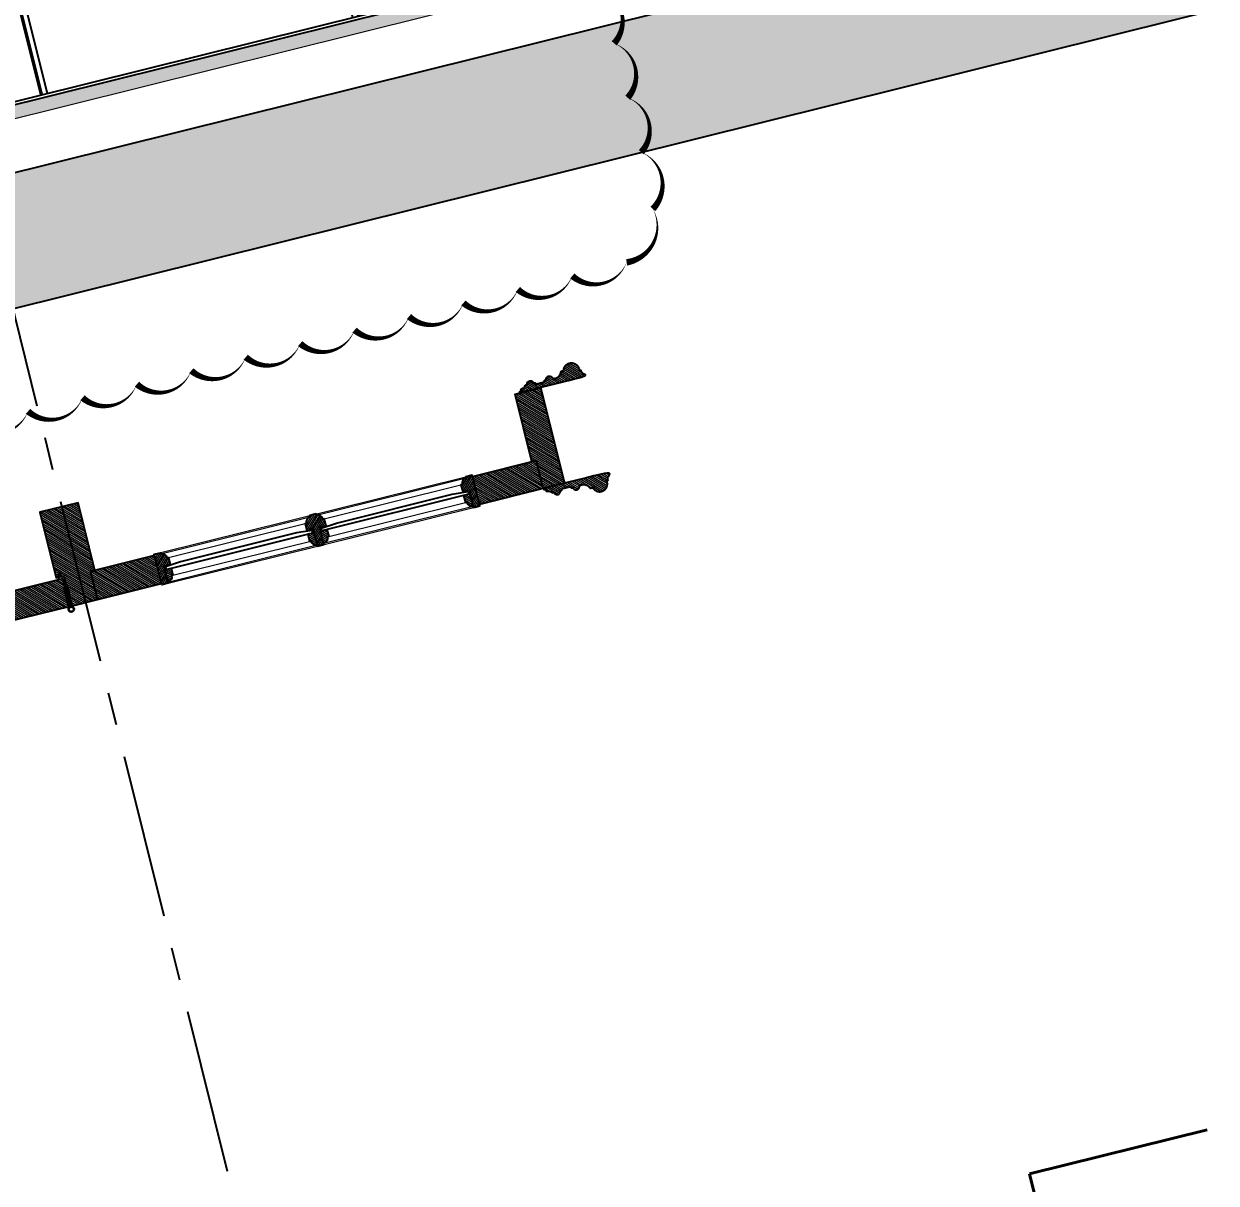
# Model space of a CAD drawing. Header units: inches. Extents: x 122939 to 389145, y 29603 to 574065.
# Drawn here: x 339135 to 340950, y 512355 to 514119 of the extents above; entities that cross this region are included whole.
import ezdxf

# ---------------------------------------------------------------- set-up
doc = ezdxf.new("R2010")
doc.units = ezdxf.units.IN
doc.header["$MEASUREMENT"] = 0
doc.linetypes.add('CENTER', pattern=[2, 1.25, -0.25, 0.25, -0.25])
for name, color, linetype in [('A-TEXT', 7, 'Continuous'), ('CQ marble hatch', 8, 'Continuous'), ('CQ Wall plan', 3, 'Continuous'), ('CQ wall section', 5, 'Continuous'), ('FURNITURE', 252, 'Continuous'), ('hatch', 8, 'Continuous'), ('Layer7', 8, 'Continuous')]:
    doc.layers.add(name, color=color, linetype=linetype)
doc.layers.add('CQ Marble', color=6, linetype='Continuous', lineweight=0)
doc.styles.add('romans', font='romans.shx')
pattern_1 = [(148.971423, (333967.5382, 505888.1026), (-1.2886638, -2.1422758), [])]
pattern_2 = [(148.971423, (334930.805, 506127.7618), (-1.2886638, -2.1422758), [])]
pattern_3 = [(135, (247.5, 0), (-1.76776695, -1.76776695), [])]

# ---------------------------------------------------------------- blocks, each defined once
blk = doc.blocks.new('section a and b')
at = {"layer": 'CQ marble hatch', "ltscale": 1000}
h = blk.add_hatch(dxfattribs=at)
h.set_pattern_fill('ANSI36', color=256, scale=25, angle=-90, style=0)
h.set_pattern_definition([(315, (-98336.9395, 75766.195), (6.0766989, -1.65728152), [7.8125, -1.5625, 0, -1.5625])])
h.paths.add_polyline_path([(126942.6, -29210.5), (118702.1, -29210.5), (118702.1, -29190.5), (126942.6, -29190.5)])
at = {"layer": 'Layer7', "ltscale": 300}
h = blk.add_hatch(dxfattribs=at)
h.set_pattern_fill('AR-CONC', color=256, scale=10, style=0)
h.set_pattern_definition([(130, (126882.56, -934.096), (-71.72602, -6.27521), [7.5, -82.5]), (185, (126882.56, -934.096), (13.87513, 75.21921), [6, -66]), (79.5486, (126876.58, -934.62), (-57.85094, 68.94395), [6.37402, -70.11421]), (133.8158, (126882.56, -914.1), (-106.7241, -16.5519), [11.25, -123.75]), (83.3644, (126873.67, -915.47), (-93.46627, 97.4118), [9.56103, -105.1713]), (188.8158, (126882.56, -914.1), (-93.4662, 97.41186), [9, -99]), (159, (126872.56, -919.096), (-59.6907, -40.26189), [7.5, -82.5]), (214, (126872.56, -919.096), (-24.33153, 72.515), [6, -66]), (108.5486, (126867.586, -922.45), (-84.02226, 32.25305), [6.37402, -70.11421]), (142.5, (126882.56, -934.096), (-1.215986, 33.289385), [0, -65.2, 0, -67, 0, -66.25]), (172.5, (126882.56, -934.096), (-26.306954, 39.44117), [0, -38.2, 0, -63.7, 0, -25.25]), (212.5, (126904.86, -934.096), (-53.382244, -2.255487), [0, -25, 0, -78, 0, -103.5]), (222.5, (126914.86, -934.096), (-58.31862, 10.0105), [0, -32.5, 0, -51.8, 0, -73.5])])
h.paths.add_polyline_path([(118702.1, -29290.5), (126942.6, -29290.5), (126942.6, -29490.5), (118702.1, -29490.5)])
at = {"layer": 'CQ Marble'}
for p, q in [((118702.1, -29190.5, 0), (126942.6, -29190.5, 0)), ((118702.1, -29210.5, 0), (126942.6, -29210.5, 0))]:
    blk.add_line(p, q, dxfattribs=at)
at = {"layer": 'CQ Wall plan'}
blk.add_line((118702.1, -29290.5, 0), (126942.6, -29290.5, 0), dxfattribs=at)
blk.add_lwpolyline([(118702.1, -29490.5), (118702.1, -29490.5), (126942.6, -29490.5)], dxfattribs=at)
blk = doc.blocks.new('french door fixed panel')
at = {"color": 0, "lineweight": -2, "elevation": 0}
blk.add_lwpolyline([(7599.9, 4234.2), (6901.2, 4234.2), (6901.2, 1662.2), (7599.9, 1662.2)], close=True, dxfattribs=at)
for points in [[(7001.2, 1662.2), (7001.2, 1864.2), (7499.9, 1864.2), (7499.9, 1662.2)], [(7003.2, 1662.2), (7003.2, 1862.2), (7497.9, 1862.2), (7497.9, 1662.2)], [(7011.2, 1662.2), (7011.2, 1854.2), (7489.9, 1854.2), (7489.9, 1662.2)]]:
    blk.add_lwpolyline(points, dxfattribs=at)
blk = doc.blocks.new('A$C276B60FF')
at = {"layer": 'FURNITURE', "color": 0, "lineweight": 5}
for p, q in [((4, -4.7, -468.2), (5.3, -3.4, -468.2)), ((4, -6.4, -468.2), (5.2, -5.2, -468.2)), ((5.2, -4.4, -468.2), (4.2, -4.9, -468.2)), ((5.1, -6.2, -468.2), (4.2, -6.6, -468.2)), ((8, -4.7, -468.2), (6.7, -3.4, -468.2)), ((6.8, -4.4, -468.2), (7.9, -4.9, -468.2)), ((8, -6.4, -468.2), (6.9, -5.2, -468.2)), ((6.9, -6.2, -468.2), (7.9, -6.6, -468.2))]:
    blk.add_line(p, q, dxfattribs=at)
at = {"layer": 'FURNITURE', "color": 0, "lineweight": 5, "elevation": -468.2}
for points in [[(3, -9.9), (3, -7.9, -0.371091), (3.5, -7.4, -0.011049), (5, -7.3, -0.011049)], [(7, -7.3, -0.01116), (8.5, -7.4, -0.382087), (9, -7.9), (9, -9, -0.302252), (8.7, -9.5, -0.080721), (3.5, -10.4, -0.418), (3, -9.9)], [(6.7, -3.4), (6.7, -2.9, 0.873613), (5.4, -3), (5.3, -3.4)]]:
    blk.add_lwpolyline(points, format="xyb", dxfattribs=at)
for points in [[(5.1, -6.2), (5, -7.3)], [(5.2, -4.4), (5.2, -5.2)], [(6.9, -5.2), (6.8, -4.4)], [(7, -7.3), (6.9, -6.2)]]:
    blk.add_lwpolyline(points, dxfattribs=at)
at = {"layer": 'FURNITURE', "color": 0, "lineweight": 5}
for centre, start, end in [((4.1, -4.8, -468.2), 141.1325, 292.0729), ((4.1, -6.5, -468.2), 141.1325, 292.0729), ((7.9, -4.8, -468.2), 247.9271, 38.8675), ((7.9, -6.5, -468.2), 247.9271, 38.8675)]:
    blk.add_arc(centre, 0.1, start, end, dxfattribs=at)
blk = doc.blocks.new('french door top')
at = {"lineweight": 0}
h = blk.add_hatch(dxfattribs=at)
h.set_pattern_fill('ANSI31', color=8, scale=20, angle=90)
h.paths.add_polyline_path([(5903.7, 5862.5), (6003.7, 5862.5), (6003.7, 5906.5), (5903.7, 5906.5)])
h = blk.add_hatch(dxfattribs=at)
h.set_pattern_fill('ANSI31', color=8, scale=20)
h.paths.add_polyline_path([(6003.7, 5860.5), (6013.7, 5860.5), (6013.7, 5887.5), (6023.7, 5887.5), (6023.7, 5898.5), (6021.7, 5898.5, 0.414214), (6013.7, 5906.5), (6013.7, 5908.5), (6003.7, 5908.5)])
h = blk.add_hatch(dxfattribs=at)
h.set_pattern_fill('ANSI31', color=8, scale=20)
edge = h.paths.add_edge_path()
edge.add_line((6251.2, 5860.5), (6251.2, 5887.5))
edge.add_line((6251.2, 5887.5), (6241.2, 5887.5))
edge.add_line((6241.2, 5887.5), (6241.2, 5898.5))
edge.add_line((6241.2, 5898.5), (6243.2, 5898.5))
edge.add_arc((6251.2, 5898.5), 8, 90, 180, ccw=False)
edge.add_line((6251.2, 5906.5), (6251.2, 5908.5))
edge.add_line((6251.2, 5908.5), (6261.2, 5908.5))
edge.add_line((6261.2, 5908.5), (6261.2, 5906.5))
edge.add_arc((6261.2, 5898.5), 8, 0, 90, ccw=False)
edge.add_line((6269.2, 5898.5), (6271.2, 5898.5))
edge.add_line((6271.2, 5898.5), (6271.2, 5887.5))
edge.add_line((6271.2, 5887.5), (6261.2, 5887.5))
edge.add_line((6261.2, 5887.5), (6261.2, 5860.5))
edge.add_line((6261.2, 5860.5), (6251.2, 5860.5))
h = blk.add_hatch(dxfattribs=at)
h.set_pattern_fill('ANSI31', color=8, scale=20)
h.set_pattern_definition([(45, (247.5, 0), (-1.76776695, 1.76776695), [])])
edge = h.paths.add_edge_path()
edge.add_line((6498.7, 5860.5), (6498.7, 5887.5))
edge.add_line((6498.7, 5887.5), (6488.7, 5887.5))
edge.add_line((6488.7, 5887.5), (6488.7, 5898.5))
edge.add_line((6488.7, 5898.5), (6490.7, 5898.5))
edge.add_arc((6498.7, 5898.5), 8, 90, 180, ccw=False)
edge.add_line((6498.7, 5906.5), (6498.7, 5908.5))
edge.add_line((6498.7, 5908.5), (6508.7, 5908.5))
edge.add_line((6508.7, 5908.5), (6508.7, 5906.5))
edge.add_arc((6508.7, 5898.5), 8, 0, 90, ccw=False)
edge.add_line((6516.7, 5898.5), (6518.7, 5898.5))
edge.add_line((6518.7, 5898.5), (6518.7, 5887.5))
edge.add_line((6518.7, 5887.5), (6508.7, 5887.5))
edge.add_line((6508.7, 5887.5), (6508.7, 5860.5))
edge.add_line((6508.7, 5860.5), (6498.7, 5860.5))
h = blk.add_hatch(dxfattribs=at)
h.set_pattern_fill('ANSI31', color=8, scale=20)
h.paths.add_polyline_path([(6736.2, 5898.5), (6738.2, 5898.5, -0.414214), (6746.2, 5906.5), (6746.2, 5908.5), (6756.2, 5908.5), (6756.2, 5860.5), (6746.2, 5860.5), (6746.2, 5887.5), (6736.2, 5887.5)])
h = blk.add_hatch(dxfattribs=at)
h.set_pattern_fill('ANSI31', color=8, scale=20, angle=90)
edge = h.paths.add_edge_path()
edge.add_line((6856.2, 5862.5), (6756.2, 5862.5))
edge.add_line((6756.2, 5862.5), (6756.2, 5906.5))
edge.add_line((6756.2, 5906.5), (6855.8, 5906.5))
edge.add_line((6855.8, 5906.5), (6855.8, 5862.5))
h = blk.add_hatch(dxfattribs=at)
h.set_pattern_fill('ANSI31', color=8, scale=20, angle=90)
h.paths.add_polyline_path([(6023.7, 5881.5), (6013.7, 5881.5), (6013.7, 5862.5, 0.414214), (6021.7, 5870.5), (6023.7, 5870.5)])
h = blk.add_hatch(dxfattribs=at)
h.set_pattern_fill('ANSI31', color=8, scale=20, angle=90)
edge = h.paths.add_edge_path()
edge.add_line((6251.2, 5862.5), (6251.2, 5881.5))
edge.add_line((6251.2, 5881.5), (6241.2, 5881.5))
edge.add_line((6241.2, 5881.5), (6241.2, 5870.5))
edge.add_line((6241.2, 5870.5), (6243.2, 5870.5))
edge.add_arc((6251.2, 5870.5), 8, 180, 270)
h = blk.add_hatch(dxfattribs=at)
h.set_pattern_fill('ANSI31', color=8, scale=20, angle=90)
edge = h.paths.add_edge_path()
edge.add_line((6261.2, 5862.5), (6261.2, 5881.5))
edge.add_line((6261.2, 5881.5), (6271.2, 5881.5))
edge.add_line((6271.2, 5881.5), (6271.2, 5870.5))
edge.add_line((6271.2, 5870.5), (6269.2, 5870.5))
edge.add_arc((6261.2, 5870.5), 8, -90, 0, ccw=False)
h = blk.add_hatch(dxfattribs=at)
h.set_pattern_fill('ANSI31', color=8, scale=20, angle=90)
h.set_pattern_definition(pattern_3)
edge = h.paths.add_edge_path()
edge.add_line((6498.7, 5862.5), (6498.7, 5881.5))
edge.add_line((6498.7, 5881.5), (6488.7, 5881.5))
edge.add_line((6488.7, 5881.5), (6488.7, 5870.5))
edge.add_line((6488.7, 5870.5), (6490.7, 5870.5))
edge.add_arc((6498.7, 5870.5), 8, 180, 270)
h = blk.add_hatch(dxfattribs=at)
h.set_pattern_fill('ANSI31', color=8, scale=20, angle=90)
h.set_pattern_definition(pattern_3)
edge = h.paths.add_edge_path()
edge.add_line((6508.7, 5862.5), (6508.7, 5881.5))
edge.add_line((6508.7, 5881.5), (6518.7, 5881.5))
edge.add_line((6518.7, 5881.5), (6518.7, 5870.5))
edge.add_line((6518.7, 5870.5), (6516.7, 5870.5))
edge.add_arc((6508.7, 5870.5), 8, -90, 0, ccw=False)
h = blk.add_hatch(dxfattribs=at)
h.set_pattern_fill('ANSI31', color=8, scale=20, angle=90)
h.paths.add_polyline_path([(6736.2, 5881.5), (6746.2, 5881.5), (6746.2, 5862.5, -0.414214), (6738.2, 5870.5), (6736.2, 5870.5)])
at = {"color": 8, "lineweight": 0}
for p, q in [((6746.2, 5908.5), (6013.7, 5908.5)), ((6251.2, 5906.5), (6013.7, 5906.5)), ((6243.2, 5898.5), (6021.7, 5898.5)), ((6498.7, 5906.5), (6261.2, 5906.5)), ((6490.7, 5898.5), (6269.2, 5898.5)), ((6746.2, 5906.5), (6508.7, 5906.5)), ((6736.2, 5898.5), (6516.7, 5898.5)), ((6251.2, 5862.5), (6013.7, 5862.5)), ((6746.2, 5860.5), (6013.7, 5860.5)), ((6243.2, 5870.5), (6021.7, 5870.5)), ((6498.7, 5862.5), (6261.2, 5862.5)), ((6490.7, 5870.5), (6269.2, 5870.5)), ((6746.2, 5862.5), (6508.7, 5862.5)), ((6736.2, 5870.5), (6516.7, 5870.5))]:
    blk.add_line(p, q, dxfattribs=at)
at = {"color": 0, "lineweight": -2, "elevation": 0}
for points in [[(5903.7, 5862.5), (6003.7, 5862.5), (6003.7, 5906.5), (5903.7, 5906.5), (5903.7, 5862.5)], [(6856.2, 5862.5), (6756.2, 5862.5), (6756.2, 5906.5), (6855.8, 5906.5), (6855.8, 5862.5)]]:
    blk.add_lwpolyline(points, dxfattribs=at)
for points in [[(6013.7, 5860.5), (6003.7, 5860.5), (6003.7, 5908.5), (6013.7, 5908.5), (6013.7, 5906.5, -0.414214), (6021.7, 5898.5), (6023.7, 5898.5), (6023.7, 5887.5), (6013.7, 5887.5), (6013.7, 5860.5)], [(6746.2, 5860.5), (6756.2, 5860.5), (6756.2, 5908.5), (6746.2, 5908.5), (6746.2, 5906.5, 0.414214), (6738.2, 5898.5), (6736.2, 5898.5), (6736.2, 5887.5), (6746.2, 5887.5), (6746.2, 5860.5)], [(6013.7, 5862.5), (6013.7, 5881.5), (6023.7, 5881.5), (6023.7, 5870.5), (6021.7, 5870.5, -0.414214), (6013.7, 5862.5, 1)], [(6251.2, 5862.5), (6251.2, 5881.5), (6241.2, 5881.5), (6241.2, 5870.5), (6243.2, 5870.5, 0.414214), (6251.2, 5862.5, -1)], [(6261.2, 5862.5), (6261.2, 5881.5), (6271.2, 5881.5), (6271.2, 5870.5), (6269.2, 5870.5, -0.414214), (6261.2, 5862.5, 1)], [(6746.2, 5862.5), (6746.2, 5881.5), (6736.2, 5881.5), (6736.2, 5870.5), (6738.2, 5870.5, 0.414214), (6746.2, 5862.5, -1)]]:
    blk.add_lwpolyline(points, format="xyb", dxfattribs=at)
blk.add_lwpolyline([(6251.2, 5860.5), (6251.2, 5887.5), (6241.2, 5887.5), (6241.2, 5898.5), (6243.2, 5898.5, -0.414214), (6251.2, 5906.5), (6251.2, 5908.5), (6261.2, 5908.5), (6261.2, 5906.5, -0.414214), (6269.2, 5898.5), (6271.2, 5898.5), (6271.2, 5887.5), (6261.2, 5887.5), (6261.2, 5860.5)], format="xyb", close=True, dxfattribs=at)
at = {"color": 0, "lineweight": -2}
blk.add_lwpolyline([(6508.7, 5860.5), (6508.7, 5887.5), (6518.7, 5887.5), (6518.7, 5898.5), (6516.7, 5898.5, 0.414214), (6508.7, 5906.5), (6508.7, 5908.5), (6498.7, 5908.5), (6498.7, 5906.5, 0.414214), (6490.7, 5898.5), (6488.7, 5898.5), (6488.7, 5887.5), (6498.7, 5887.5), (6498.7, 5860.5)], format="xyb", close=True, dxfattribs=at)
at = {"color": 0, "elevation": 0}
for points in [[(6040, 5887.7), (6015.7, 5885.7), (6015.7, 5881.7), (6249.2, 5881.7), (6249.2, 5885.7), (6225, 5887.7)], [(6535, 5887.7), (6510.7, 5885.7), (6510.7, 5881.7), (6744.2, 5881.7), (6744.2, 5885.7), (6720, 5887.7)]]:
    blk.add_lwpolyline(points, close=True, dxfattribs=at)
at = {"color": 0}
blk.add_lwpolyline([(6287.5, 5887.7), (6263.2, 5885.7), (6263.2, 5881.7), (6496.7, 5881.7), (6496.7, 5885.7), (6472.5, 5887.7)], close=True, dxfattribs=at)
at = {"color": 0, "lineweight": -2}
for points in [[(6498.7, 5862.5), (6498.7, 5881.5), (6488.7, 5881.5), (6488.7, 5870.5), (6490.7, 5870.5, 0.414214), (6498.7, 5862.5, -1)], [(6508.7, 5862.5), (6508.7, 5881.5), (6518.7, 5881.5), (6518.7, 5870.5), (6516.7, 5870.5, -0.414214), (6508.7, 5862.5, 1)]]:
    blk.add_lwpolyline(points, format="xyb", dxfattribs=at)

msp = doc.modelspace()

# ---------------------------------------------------------------- hatches: boundary and pattern name
at = {"lineweight": 0}
h = msp.add_hatch(dxfattribs=at)
h.set_pattern_fill('ANSI31', color=8, scale=20, angle=103.971423)
h.set_pattern_definition(pattern_1)
edge = h.paths.add_edge_path()
edge.add_line((339891.338, 513562.738), (339892.51, 513558.026))
edge.add_line((339892.51, 513558.026), (339989.552, 513582.17))
edge.add_line((339989.552, 513582.17), (339988.445, 513586.621))
edge.add_line((339988.445, 513586.621), (339988.341, 513586.597))
edge.add_line((339988.341, 513586.597), (339988.236, 513586.577))
edge.add_line((339988.236, 513586.577), (339988.131, 513586.561))
edge.add_line((339988.131, 513586.561), (339988.024, 513586.549))
edge.add_line((339988.024, 513586.549), (339987.918, 513586.54))
edge.add_line((339987.918, 513586.54), (339987.81, 513586.536))
edge.add_line((339987.81, 513586.536), (339987.702, 513586.535))
edge.add_line((339987.702, 513586.535), (339987.593, 513586.538))
edge.add_line((339987.593, 513586.538), (339987.484, 513586.545))
edge.add_line((339987.484, 513586.545), (339987.375, 513586.556))
edge.add_line((339987.375, 513586.556), (339987.265, 513586.571))
edge.add_line((339987.265, 513586.571), (339987.155, 513586.59))
edge.add_line((339987.155, 513586.59), (339987.045, 513586.612))
edge.add_line((339987.045, 513586.612), (339986.934, 513586.639))
edge.add_line((339986.934, 513586.639), (339986.824, 513586.669))
edge.add_line((339986.824, 513586.669), (339986.714, 513586.703))
edge.add_line((339986.714, 513586.703), (339986.604, 513586.74))
edge.add_line((339986.604, 513586.74), (339986.494, 513586.782))
edge.add_line((339986.494, 513586.782), (339986.384, 513586.827))
edge.add_line((339986.384, 513586.827), (339986.274, 513586.876))
edge.add_line((339986.274, 513586.876), (339986.165, 513586.928))
edge.add_line((339986.165, 513586.928), (339986.056, 513586.984))
edge.add_line((339986.056, 513586.984), (339985.948, 513587.044))
edge.add_line((339985.948, 513587.044), (339985.84, 513587.107))
edge.add_line((339985.84, 513587.107), (339985.733, 513587.174))
edge.add_line((339985.733, 513587.174), (339985.627, 513587.245))
edge.add_line((339985.627, 513587.245), (339985.521, 513587.318))
edge.add_line((339985.521, 513587.318), (339985.416, 513587.396))
edge.add_line((339985.416, 513587.396), (339985.313, 513587.476))
edge.add_line((339985.313, 513587.476), (339985.209, 513587.56))
edge.add_line((339985.209, 513587.56), (339985.107, 513587.647))
edge.add_line((339985.107, 513587.647), (339985.006, 513587.737))
edge.add_line((339985.006, 513587.737), (339984.907, 513587.831))
edge.add_line((339984.907, 513587.831), (339984.808, 513587.927))
edge.add_line((339984.808, 513587.927), (339984.711, 513588.027))
edge.add_line((339984.711, 513588.027), (339984.614, 513588.129))
edge.add_line((339984.614, 513588.129), (339984.52, 513588.235))
edge.add_line((339984.52, 513588.235), (339984.426, 513588.343))
edge.add_line((339984.426, 513588.343), (339984.334, 513588.454))
edge.add_line((339984.334, 513588.454), (339984.244, 513588.568))
edge.add_line((339984.244, 513588.568), (339984.155, 513588.684))
edge.add_line((339984.155, 513588.684), (339984.068, 513588.803))
edge.add_line((339984.068, 513588.803), (339983.983, 513588.925))
edge.add_line((339983.983, 513588.925), (339983.899, 513589.049))
edge.add_line((339983.899, 513589.049), (339983.817, 513589.175))
edge.add_line((339983.817, 513589.175), (339983.737, 513589.304))
edge.add_line((339983.737, 513589.304), (339983.659, 513589.434))
edge.add_line((339983.659, 513589.434), (339983.582, 513589.567))
edge.add_line((339983.582, 513589.567), (339983.508, 513589.702))
edge.add_line((339983.508, 513589.702), (339983.436, 513589.839))
edge.add_line((339983.436, 513589.839), (339983.366, 513589.978))
edge.add_line((339983.366, 513589.978), (339983.297, 513590.119))
edge.add_line((339983.297, 513590.119), (339983.231, 513590.261))
edge.add_line((339983.231, 513590.261), (339983.168, 513590.405))
edge.add_line((339983.168, 513590.405), (339983.106, 513590.55))
edge.add_line((339983.106, 513590.55), (339983.047, 513590.697))
edge.add_line((339983.047, 513590.697), (339982.99, 513590.845))
edge.add_line((339982.99, 513590.845), (339982.935, 513590.995))
edge.add_line((339982.935, 513590.995), (339982.883, 513591.146))
edge.add_line((339982.883, 513591.146), (339982.833, 513591.298))
edge.add_line((339982.833, 513591.298), (339982.786, 513591.45))
edge.add_line((339982.786, 513591.45), (339982.741, 513591.604))
edge.add_line((339982.741, 513591.604), (339982.698, 513591.759))
edge.add_line((339982.698, 513591.759), (339982.658, 513591.914))
edge.add_line((339982.658, 513591.914), (339980.403, 513591.353))
edge.add_arc((339968.527, 513591.093), 11.879, 361.255101, 540.025333)
edge.add_line((339956.648, 513591.087), (339952.663, 513590.096))
edge.add_arc((339941.487, 513590.514), 11.184, 261.516646, 357.855547, ccw=False)
edge.add_arc((339934.995, 513577.689), 5.153, 20.015637, 187.92721)
edge.add_line((339929.891, 513576.978), (339927.583, 513576.404))
edge.add_line((339927.583, 513576.404), (339927.624, 513576.204))
edge.add_line((339927.624, 513576.204), (339927.647, 513575.999))
edge.add_line((339927.647, 513575.999), (339927.653, 513575.791))
edge.add_line((339927.653, 513575.791), (339927.64, 513575.581))
edge.add_line((339927.64, 513575.581), (339927.609, 513575.374))
edge.add_line((339927.609, 513575.374), (339927.56, 513575.17))
edge.add_line((339927.56, 513575.17), (339927.493, 513574.972))
edge.add_line((339927.493, 513574.972), (339927.411, 513574.783))
edge.add_line((339927.411, 513574.783), (339927.313, 513574.604))
edge.add_line((339927.313, 513574.604), (339927.201, 513574.434))
edge.add_line((339927.201, 513574.434), (339927.072, 513574.273))
edge.add_line((339927.072, 513574.273), (339926.929, 513574.121))
edge.add_line((339926.929, 513574.121), (339926.772, 513573.982))
edge.add_line((339926.772, 513573.982), (339926.603, 513573.857))
edge.add_line((339926.603, 513573.857), (339926.424, 513573.748))
edge.add_line((339926.424, 513573.748), (339926.237, 513573.655))
edge.add_line((339926.237, 513573.655), (339926.045, 513573.58))
edge.add_line((339926.045, 513573.58), (339925.85, 513573.522))
edge.add_line((339925.85, 513573.522), (339916.164, 513571.113))
edge.add_line((339916.164, 513571.113), (339915.964, 513571.072))
edge.add_line((339915.964, 513571.072), (339915.759, 513571.048))
edge.add_line((339915.759, 513571.048), (339915.551, 513571.043))
edge.add_line((339915.551, 513571.043), (339915.342, 513571.055))
edge.add_line((339915.342, 513571.055), (339915.134, 513571.086))
edge.add_line((339915.134, 513571.086), (339914.93, 513571.136))
edge.add_line((339914.93, 513571.136), (339914.732, 513571.202))
edge.add_line((339914.732, 513571.202), (339914.543, 513571.285))
edge.add_line((339914.543, 513571.285), (339914.364, 513571.383))
edge.add_line((339914.364, 513571.383), (339914.194, 513571.495))
edge.add_line((339914.194, 513571.495), (339914.033, 513571.623))
edge.add_line((339914.033, 513571.623), (339913.881, 513571.767))
edge.add_line((339913.881, 513571.767), (339913.742, 513571.924))
edge.add_line((339913.742, 513571.924), (339913.617, 513572.093))
edge.add_line((339913.617, 513572.093), (339913.508, 513572.272))
edge.add_line((339913.508, 513572.272), (339913.415, 513572.458))
edge.add_line((339913.415, 513572.458), (339913.34, 513572.651))
edge.add_line((339913.34, 513572.651), (339913.283, 513572.846))
edge.add_line((339913.283, 513572.846), (339910.975, 513572.272))
edge.add_line((339910.975, 513572.272), (339910.863, 513572.553))
edge.add_line((339910.863, 513572.553), (339910.732, 513572.834))
edge.add_line((339910.732, 513572.834), (339910.581, 513573.11))
edge.add_line((339910.581, 513573.11), (339910.41, 513573.382))
edge.add_line((339910.41, 513573.382), (339910.22, 513573.647))
edge.add_line((339910.22, 513573.647), (339910.011, 513573.902))
edge.add_line((339910.011, 513573.902), (339909.782, 513574.147))
edge.add_line((339909.782, 513574.147), (339909.536, 513574.378))
edge.add_line((339909.536, 513574.378), (339909.273, 513574.594))
edge.add_line((339909.273, 513574.594), (339908.995, 513574.794))
edge.add_line((339908.995, 513574.794), (339908.703, 513574.975))
edge.add_line((339908.703, 513574.975), (339908.4, 513575.136))
edge.add_line((339908.4, 513575.136), (339908.087, 513575.277))
edge.add_line((339908.087, 513575.277), (339907.766, 513575.396))
edge.add_line((339907.766, 513575.396), (339907.44, 513575.493))
edge.add_line((339907.44, 513575.493), (339907.11, 513575.568))
edge.add_line((339907.11, 513575.568), (339906.78, 513575.621))
edge.add_line((339906.78, 513575.621), (339906.451, 513575.652))
edge.add_line((339906.451, 513575.652), (339906.125, 513575.661))
edge.add_line((339906.125, 513575.661), (339905.804, 513575.651))
edge.add_line((339905.804, 513575.651), (339905.491, 513575.621))
edge.add_line((339905.491, 513575.621), (339905.185, 513575.573))
edge.add_line((339905.185, 513575.573), (339904.889, 513575.509))
edge.add_line((339904.889, 513575.509), (339904.597, 513575.427))
edge.add_line((339904.597, 513575.427), (339904.305, 513575.326))
edge.add_line((339904.305, 513575.326), (339904.014, 513575.205))
edge.add_line((339904.014, 513575.205), (339903.725, 513575.064))
edge.add_line((339903.725, 513575.064), (339903.442, 513574.903))
edge.add_line((339903.442, 513574.903), (339903.166, 513574.721))
edge.add_line((339903.166, 513574.721), (339902.899, 513574.52))
edge.add_line((339902.899, 513574.52), (339902.643, 513574.3))
edge.add_line((339902.643, 513574.3), (339902.4, 513574.061))
edge.add_line((339902.4, 513574.061), (339902.173, 513573.805))
edge.add_line((339902.173, 513573.805), (339901.962, 513573.534))
edge.add_line((339901.962, 513573.534), (339901.77, 513573.25))
edge.add_line((339901.77, 513573.25), (339901.597, 513572.953))
edge.add_line((339901.597, 513572.953), (339901.444, 513572.646))
edge.add_line((339901.444, 513572.646), (339901.313, 513572.332))
edge.add_line((339901.313, 513572.332), (339901.204, 513572.013))
edge.add_line((339901.204, 513572.013), (339901.117, 513571.69))
edge.add_line((339901.117, 513571.69), (339901.052, 513571.366))
edge.add_line((339901.052, 513571.366), (339901.008, 513571.043))
edge.add_line((339901.008, 513571.043), (339900.984, 513570.723))
edge.add_line((339900.984, 513570.723), (339900.981, 513570.407))
edge.add_line((339900.981, 513570.407), (339900.996, 513570.099))
edge.add_line((339900.996, 513570.099), (339901.029, 513569.797))
edge.add_line((339901.029, 513569.797), (339898.722, 513569.223))
edge.add_line((339898.722, 513569.223), (339898.495, 513568.687))
edge.add_line((339898.495, 513568.687), (339898.237, 513568.159))
edge.add_line((339898.237, 513568.159), (339897.947, 513567.64))
edge.add_line((339897.947, 513567.64), (339897.625, 513567.133))
edge.add_line((339897.625, 513567.133), (339897.273, 513566.642))
edge.add_line((339897.273, 513566.642), (339896.891, 513566.169))
edge.add_line((339896.891, 513566.169), (339896.482, 513565.717))
edge.add_line((339896.482, 513565.717), (339896.046, 513565.287))
edge.add_line((339896.046, 513565.287), (339895.586, 513564.883))
edge.add_line((339895.586, 513564.883), (339895.104, 513564.507))
edge.add_line((339895.104, 513564.507), (339894.603, 513564.159))
edge.add_line((339894.603, 513564.159), (339894.084, 513563.842))
edge.add_line((339894.084, 513563.842), (339893.552, 513563.556))
edge.add_line((339893.552, 513563.556), (339893.008, 513563.302))
edge.add_line((339893.008, 513563.302), (339892.456, 513563.081))
edge.add_line((339892.456, 513563.081), (339891.899, 513562.893))
edge.add_line((339891.899, 513562.893), (339891.338, 513562.738))
h = msp.add_hatch(dxfattribs=at)
h.set_pattern_fill('ANSI31', color=8, scale=20, angle=103.971423)
h.set_pattern_definition(pattern_1)
h.paths.add_polyline_path([(339957.839, 513419.707), (339925.541, 513411.671), (339914.918, 513454.369), (339908.399, 513452.747), (339882.806, 513555.612), (339921.623, 513565.269)])
h = msp.add_hatch(dxfattribs=at)
h.set_pattern_fill('ANSI31', color=8, scale=20, angle=103.971423)
h.set_pattern_definition(pattern_1)
h.paths.add_polyline_path([(339925.541, 513411.671), (339828.499, 513387.527), (339817.876, 513430.226), (339914.918, 513454.369)])
h = msp.add_hatch(dxfattribs=at)
h.set_pattern_fill('ANSI31', color=8, scale=20, angle=13.971423)
h.set_pattern_definition([(58.971423, (334687.5708, 506067.2455), (-2.1422758, 1.2886638), [])])
h.paths.add_polyline_path([(339800.399, 513417.634), (339802.34, 513418.116, -0.41421356), (339808.172, 513427.811), (339807.689, 513429.752), (339817.393, 513432.166), (339828.982, 513385.586), (339819.278, 513383.172), (339812.759, 513409.373), (339803.055, 513406.959)])
h = msp.add_hatch(dxfattribs=at)
h.set_pattern_fill('ANSI31', color=8, scale=20, angle=103.971423)
h.set_pattern_definition(pattern_1)
edge = h.paths.add_edge_path()
edge.add_line((339929.898, 513407.751), (339928.726, 513412.463))
edge.add_line((339928.726, 513412.463), (340025.768, 513436.607))
edge.add_line((340025.768, 513436.607), (340026.875, 513432.156))
edge.add_line((340026.875, 513432.156), (340026.772, 513432.129))
edge.add_line((340026.772, 513432.129), (340026.67, 513432.097))
edge.add_line((340026.67, 513432.097), (340026.57, 513432.062))
edge.add_line((340026.57, 513432.062), (340026.47, 513432.023))
edge.add_line((340026.47, 513432.023), (340026.372, 513431.98))
edge.add_line((340026.372, 513431.98), (340026.275, 513431.934))
edge.add_line((340026.275, 513431.934), (340026.179, 513431.884))
edge.add_line((340026.179, 513431.884), (340026.084, 513431.83))
edge.add_line((340026.084, 513431.83), (340025.991, 513431.773))
edge.add_line((340025.991, 513431.773), (340025.9, 513431.712))
edge.add_line((340025.9, 513431.712), (340025.81, 513431.647))
edge.add_line((340025.81, 513431.647), (340025.721, 513431.579))
edge.add_line((340025.721, 513431.579), (340025.634, 513431.508))
edge.add_line((340025.634, 513431.508), (340025.549, 513431.433))
edge.add_line((340025.549, 513431.433), (340025.466, 513431.355))
edge.add_line((340025.466, 513431.355), (340025.385, 513431.273))
edge.add_line((340025.385, 513431.273), (340025.305, 513431.188))
edge.add_line((340025.305, 513431.188), (340025.227, 513431.1))
edge.add_line((340025.227, 513431.1), (340025.151, 513431.009))
edge.add_line((340025.151, 513431.009), (340025.077, 513430.914))
edge.add_line((340025.077, 513430.914), (340025.005, 513430.816))
edge.add_line((340025.005, 513430.816), (340024.936, 513430.716))
edge.add_line((340024.936, 513430.716), (340024.868, 513430.612))
edge.add_line((340024.868, 513430.612), (340024.803, 513430.506))
edge.add_line((340024.803, 513430.506), (340024.739, 513430.397))
edge.add_line((340024.739, 513430.397), (340024.678, 513430.285))
edge.add_line((340024.678, 513430.285), (340024.62, 513430.17))
edge.add_line((340024.62, 513430.17), (340024.563, 513430.053))
edge.add_line((340024.563, 513430.053), (340024.509, 513429.933))
edge.add_line((340024.509, 513429.933), (340024.457, 513429.811))
edge.add_line((340024.457, 513429.811), (340024.408, 513429.686))
edge.add_line((340024.408, 513429.686), (340024.361, 513429.559))
edge.add_line((340024.361, 513429.559), (340024.317, 513429.429))
edge.add_line((340024.317, 513429.429), (340024.275, 513429.298))
edge.add_line((340024.275, 513429.298), (340024.235, 513429.164))
edge.add_line((340024.235, 513429.164), (340024.198, 513429.029))
edge.add_line((340024.198, 513429.029), (340024.164, 513428.891))
edge.add_line((340024.164, 513428.891), (340024.132, 513428.752))
edge.add_line((340024.132, 513428.752), (340024.103, 513428.611))
edge.add_line((340024.103, 513428.611), (340024.077, 513428.468))
edge.add_line((340024.077, 513428.468), (340024.053, 513428.323))
edge.add_line((340024.053, 513428.323), (340024.032, 513428.177))
edge.add_line((340024.032, 513428.177), (340024.013, 513428.03))
edge.add_line((340024.013, 513428.03), (340023.997, 513427.881))
edge.add_line((340023.997, 513427.881), (340023.984, 513427.731))
edge.add_line((340023.984, 513427.731), (340023.973, 513427.58))
edge.add_line((340023.973, 513427.58), (340023.966, 513427.428))
edge.add_line((340023.966, 513427.428), (340023.96, 513427.275))
edge.add_line((340023.96, 513427.275), (340023.958, 513427.121))
edge.add_line((340023.958, 513427.121), (340023.958, 513426.966))
edge.add_line((340023.958, 513426.966), (340023.961, 513426.81))
edge.add_line((340023.961, 513426.81), (340023.967, 513426.654))
edge.add_line((340023.967, 513426.654), (340023.975, 513426.498))
edge.add_line((340023.975, 513426.498), (340023.987, 513426.341))
edge.add_line((340023.987, 513426.341), (340024, 513426.183))
edge.add_line((340024, 513426.183), (340024.017, 513426.026))
edge.add_line((340024.017, 513426.026), (340024.036, 513425.868))
edge.add_line((340024.036, 513425.868), (340024.058, 513425.71))
edge.add_line((340024.058, 513425.71), (340024.082, 513425.553))
edge.add_line((340024.082, 513425.553), (340024.109, 513425.395))
edge.add_line((340024.109, 513425.395), (340024.139, 513425.238))
edge.add_line((340024.139, 513425.238), (340024.171, 513425.081))
edge.add_line((340024.171, 513425.081), (340024.206, 513424.925))
edge.add_line((340024.206, 513424.925), (340024.244, 513424.769))
edge.add_line((340024.244, 513424.769), (340021.989, 513424.208))
edge.add_arc((340011.375, 513418.872), 11.879, -152.082487, 26.687745, ccw=False)
edge.add_line((340000.878, 513413.311), (339996.893, 513412.319))
edge.add_arc((339987.216, 513406.712), 11.184, 30.087299, 126.4262)
edge.add_arc((339975.471, 513415.001), 5.153, 200.015637, 367.92721, ccw=False)
edge.add_line((339970.629, 513413.237), (339968.322, 513412.663))
edge.add_line((339968.322, 513412.663), (339968.264, 513412.858))
edge.add_line((339968.264, 513412.858), (339968.189, 513413.051))
edge.add_line((339968.189, 513413.051), (339968.096, 513413.237))
edge.add_line((339968.096, 513413.237), (339967.987, 513413.416))
edge.add_line((339967.987, 513413.416), (339967.862, 513413.585))
edge.add_line((339967.862, 513413.585), (339967.723, 513413.742))
edge.add_line((339967.723, 513413.742), (339967.572, 513413.886))
edge.add_line((339967.572, 513413.886), (339967.41, 513414.014))
edge.add_line((339967.41, 513414.014), (339967.24, 513414.126))
edge.add_line((339967.24, 513414.126), (339967.061, 513414.224))
edge.add_line((339967.061, 513414.224), (339966.872, 513414.306))
edge.add_line((339966.872, 513414.306), (339966.674, 513414.373))
edge.add_line((339966.674, 513414.373), (339966.47, 513414.422))
edge.add_line((339966.47, 513414.422), (339966.263, 513414.453))
edge.add_line((339966.263, 513414.453), (339966.053, 513414.466))
edge.add_line((339966.053, 513414.466), (339965.845, 513414.46))
edge.add_line((339965.845, 513414.46), (339965.64, 513414.437))
edge.add_line((339965.64, 513414.437), (339965.44, 513414.396))
edge.add_line((339965.44, 513414.396), (339955.754, 513411.986))
edge.add_line((339955.754, 513411.986), (339955.559, 513411.929))
edge.add_line((339955.559, 513411.929), (339955.367, 513411.853))
edge.add_line((339955.367, 513411.853), (339955.18, 513411.761))
edge.add_line((339955.18, 513411.761), (339955.001, 513411.652))
edge.add_line((339955.001, 513411.652), (339954.832, 513411.527))
edge.add_line((339954.832, 513411.527), (339954.675, 513411.388))
edge.add_line((339954.675, 513411.388), (339954.532, 513411.236))
edge.add_line((339954.532, 513411.236), (339954.403, 513411.075))
edge.add_line((339954.403, 513411.075), (339954.291, 513410.905))
edge.add_line((339954.291, 513410.905), (339954.194, 513410.726))
edge.add_line((339954.194, 513410.726), (339954.111, 513410.536))
edge.add_line((339954.111, 513410.536), (339954.044, 513410.339))
edge.add_line((339954.044, 513410.339), (339953.995, 513410.135))
edge.add_line((339953.995, 513410.135), (339953.964, 513409.927))
edge.add_line((339953.964, 513409.927), (339953.951, 513409.718))
edge.add_line((339953.951, 513409.718), (339953.957, 513409.51))
edge.add_line((339953.957, 513409.51), (339953.98, 513409.305))
edge.add_line((339953.98, 513409.305), (339954.021, 513409.105))
edge.add_line((339954.021, 513409.105), (339951.714, 513408.531))
edge.add_line((339951.714, 513408.531), (339951.747, 513408.23))
edge.add_line((339951.747, 513408.23), (339951.762, 513407.921))
edge.add_line((339951.762, 513407.921), (339951.758, 513407.605))
edge.add_line((339951.758, 513407.605), (339951.735, 513407.285))
edge.add_line((339951.735, 513407.285), (339951.691, 513406.962))
edge.add_line((339951.691, 513406.962), (339951.626, 513406.638))
edge.add_line((339951.626, 513406.638), (339951.538, 513406.315))
edge.add_line((339951.538, 513406.315), (339951.429, 513405.996))
edge.add_line((339951.429, 513405.996), (339951.298, 513405.682))
edge.add_line((339951.298, 513405.682), (339951.146, 513405.375))
edge.add_line((339951.146, 513405.375), (339950.973, 513405.079))
edge.add_line((339950.973, 513405.079), (339950.781, 513404.794))
edge.add_line((339950.781, 513404.794), (339950.57, 513404.523))
edge.add_line((339950.57, 513404.523), (339950.342, 513404.267))
edge.add_line((339950.342, 513404.267), (339950.1, 513404.029))
edge.add_line((339950.1, 513404.029), (339949.844, 513403.808))
edge.add_line((339949.844, 513403.808), (339949.577, 513403.607))
edge.add_line((339949.577, 513403.607), (339949.301, 513403.425))
edge.add_line((339949.301, 513403.425), (339949.017, 513403.264))
edge.add_line((339949.017, 513403.264), (339948.729, 513403.123))
edge.add_line((339948.729, 513403.123), (339948.438, 513403.002))
edge.add_line((339948.438, 513403.002), (339948.146, 513402.901))
edge.add_line((339948.146, 513402.901), (339947.854, 513402.819))
edge.add_line((339947.854, 513402.819), (339947.558, 513402.755))
edge.add_line((339947.558, 513402.755), (339947.252, 513402.707))
edge.add_line((339947.252, 513402.707), (339946.938, 513402.677))
edge.add_line((339946.938, 513402.677), (339946.618, 513402.667))
edge.add_line((339946.618, 513402.667), (339946.292, 513402.677))
edge.add_line((339946.292, 513402.677), (339945.963, 513402.708))
edge.add_line((339945.963, 513402.708), (339945.632, 513402.76))
edge.add_line((339945.632, 513402.76), (339945.303, 513402.835))
edge.add_line((339945.303, 513402.835), (339944.977, 513402.932))
edge.add_line((339944.977, 513402.932), (339944.656, 513403.051))
edge.add_line((339944.656, 513403.051), (339944.343, 513403.192))
edge.add_line((339944.343, 513403.192), (339944.039, 513403.353))
edge.add_line((339944.039, 513403.353), (339943.748, 513403.535))
edge.add_line((339943.748, 513403.535), (339943.47, 513403.734))
edge.add_line((339943.47, 513403.734), (339943.207, 513403.95))
edge.add_line((339943.207, 513403.95), (339942.96, 513404.181))
edge.add_line((339942.96, 513404.181), (339942.732, 513404.426))
edge.add_line((339942.732, 513404.426), (339942.523, 513404.681))
edge.add_line((339942.523, 513404.681), (339942.332, 513404.946))
edge.add_line((339942.332, 513404.946), (339942.162, 513405.218))
edge.add_line((339942.162, 513405.218), (339942.011, 513405.495))
edge.add_line((339942.011, 513405.495), (339941.88, 513405.775))
edge.add_line((339941.88, 513405.775), (339941.768, 513406.056))
edge.add_line((339941.768, 513406.056), (339939.46, 513405.482))
edge.add_line((339939.46, 513405.482), (339939.009, 513405.849))
edge.add_line((339939.009, 513405.849), (339938.533, 513406.195))
edge.add_line((339938.533, 513406.195), (339938.033, 513406.518))
edge.add_line((339938.033, 513406.518), (339937.512, 513406.815))
edge.add_line((339937.512, 513406.815), (339936.971, 513407.083))
edge.add_line((339936.971, 513407.083), (339936.412, 513407.322))
edge.add_line((339936.412, 513407.322), (339935.838, 513407.53))
edge.add_line((339935.838, 513407.53), (339935.252, 513407.705))
edge.add_line((339935.252, 513407.705), (339934.657, 513407.847))
edge.add_line((339934.657, 513407.847), (339934.054, 513407.954))
edge.add_line((339934.054, 513407.954), (339933.448, 513408.026))
edge.add_line((339933.448, 513408.026), (339932.842, 513408.063))
edge.add_line((339932.842, 513408.063), (339932.238, 513408.066))
edge.add_line((339932.238, 513408.066), (339931.638, 513408.036))
edge.add_line((339931.638, 513408.036), (339931.047, 513407.972))
edge.add_line((339931.047, 513407.972), (339930.466, 513407.877))
edge.add_line((339930.466, 513407.877), (339929.898, 513407.751))
h = msp.add_hatch(dxfattribs=at)
h.set_pattern_fill('ANSI31', color=8, scale=20, angle=103.971423)
h.set_pattern_definition(pattern_1)
h.paths.add_polyline_path([(339243.406, 513287.298), (339217.814, 513390.163), (339159.589, 513375.676), (339184.457, 513275.723), (339189.309, 513276.931), (339187.86, 513282.753), (339189.801, 513283.236), (339191.25, 513277.413), (339196.102, 513278.621), (339207.449, 513233.011), (339247.51, 513242.978), (339236.887, 513285.676)])
h = msp.add_hatch(dxfattribs=at)
h.set_pattern_fill('ANSI31', color=8, scale=20, angle=103.971423)
h.set_pattern_definition([(148.971423, (334687.5708, 506067.2455), (-1.2886638, -2.1422758), [])])
h.paths.add_polyline_path([(339804.504, 513401.136), (339814.208, 513403.551), (339818.795, 513385.113, -0.41421356), (339809.1, 513390.945), (339807.16, 513390.462)])
h = msp.add_hatch(dxfattribs=at)
h.set_pattern_fill('ANSI31', color=8, scale=20, angle=13.971423)
h.set_pattern_definition([(58.971423, (334930.805, 506127.7618), (-2.1422758, 1.2886638), [])])
edge = h.paths.add_edge_path()
edge.add_line((339582.156, 513324.177), (339575.638, 513350.378))
edge.add_line((339575.638, 513350.378), (339565.933, 513347.963))
edge.add_line((339565.933, 513347.963), (339563.278, 513358.638))
edge.add_line((339563.278, 513358.638), (339565.218, 513359.121))
edge.add_arc((339572.982, 513361.052), 8, 103.971423, 193.971423, ccw=False)
edge.add_line((339571.05, 513368.816), (339570.567, 513370.757))
edge.add_line((339570.567, 513370.757), (339580.272, 513373.171))
edge.add_line((339580.272, 513373.171), (339580.754, 513371.23))
edge.add_arc((339582.686, 513363.467), 8, 13.971423, 103.971423, ccw=False)
edge.add_line((339590.449, 513365.398), (339592.39, 513365.881))
edge.add_line((339592.39, 513365.881), (339595.046, 513355.207))
edge.add_line((339595.046, 513355.207), (339585.342, 513352.792))
edge.add_line((339585.342, 513352.792), (339591.861, 513326.591))
edge.add_line((339591.861, 513326.591), (339582.156, 513324.177))
h = msp.add_hatch(dxfattribs=at)
h.set_pattern_fill('ANSI31', color=8, scale=20, angle=103.971423)
h.set_pattern_definition(pattern_2)
edge = h.paths.add_edge_path()
edge.add_line((339581.674, 513326.117), (339577.086, 513344.555))
edge.add_line((339577.086, 513344.555), (339567.382, 513342.141))
edge.add_line((339567.382, 513342.141), (339570.038, 513331.466))
edge.add_line((339570.038, 513331.466), (339571.979, 513331.949))
edge.add_arc((339579.742, 513333.881), 8, 193.971423, 283.971423)
h = msp.add_hatch(dxfattribs=at)
h.set_pattern_fill('ANSI31', color=8, scale=20, angle=103.971423)
h.set_pattern_definition(pattern_2)
edge = h.paths.add_edge_path()
edge.add_line((339591.378, 513328.532), (339586.79, 513346.97))
edge.add_line((339586.79, 513346.97), (339596.495, 513349.384))
edge.add_line((339596.495, 513349.384), (339599.15, 513338.709))
edge.add_line((339599.15, 513338.709), (339597.21, 513338.227))
edge.add_arc((339589.446, 513336.295), 8, -76.028577, 13.971423, ccw=False)
h = msp.add_hatch(dxfattribs=at)
h.set_pattern_fill('ANSI31', color=8, scale=20, angle=103.971423)
h.set_pattern_definition(pattern_1)
h.paths.add_polyline_path([(339247.51, 513242.978), (339344.552, 513267.122), (339333.928, 513309.82), (339236.887, 513285.676)])
h = msp.add_hatch(dxfattribs=at)
h.set_pattern_fill('ANSI31', color=8, scale=20, angle=13.971423)
h.set_pattern_definition([(58.971423, (333965.5147, 505887.5992), (-2.1422758, 1.2886638), [])])
h.paths.add_polyline_path([(339355.186, 513306.865), (339353.245, 513306.382, 0.41421356), (339343.55, 513312.214), (339343.067, 513314.155), (339333.363, 513311.74), (339344.952, 513265.161), (339354.656, 513267.575), (339348.137, 513293.776), (339357.841, 513296.191)])
h = msp.add_hatch(dxfattribs=at)
h.set_pattern_fill('ANSI31', color=8, scale=20, angle=103.971423)
h.set_pattern_definition([(148.971423, (333965.5147, 505887.5992), (-1.2886638, -2.1422758), [])])
h.paths.add_polyline_path([(339359.29, 513290.368), (339349.586, 513287.954), (339354.173, 513269.516, 0.41421356), (339360.005, 513279.211), (339361.946, 513279.693)])

# ---------------------------------------------------------------- linework, layer by layer
at = {"color": 4}
msp.add_line((342083.481, 514732.578, 0.001), (330139.194, 511760.86, 0.001), dxfattribs=at)
at = {"color": 8, "lineweight": 0}
for p, q in [((339339.783, 513313.338, 0.002), (339807.689, 513429.752, 0.002)), ((339580.754, 513371.23, 0.002), (339808.172, 513427.811, 0.002)), ((339590.449, 513365.398, 0.002), (339800.399, 513417.634, 0.002)), ((339597.21, 513338.227, 0.002), (339807.16, 513390.462, 0.002)), ((339354.739, 513267.595, 0.002), (339819.278, 513383.172, 0.002)), ((339591.378, 513328.532, 0.002), (339818.795, 513385.113, 0.002)), ((339343.633, 513312.235, 0.002), (339571.05, 513368.816, 0.002)), ((339355.268, 513306.886, 0.002), (339565.218, 513359.121, 0.002)), ((339354.256, 513269.536, 0.002), (339581.674, 513326.117, 0.002)), ((339362.029, 513279.714, 0.002), (339571.979, 513331.949, 0.002))]:
    msp.add_line(p, q, dxfattribs=at)
at = {"color": 0, "lineweight": -2}
msp.add_line((339578.279, 513334.072, 0.002), (339578.251, 513334.065, 0.002), dxfattribs=at)
at = {"color": 252}
for p, q in [((339203.831, 513230.594, 0.002), (339195.967, 513262.202, 0.002)), ((339197.577, 513262.602, 0.002), (339205.218, 513231.891, 0.002)), ((339199.941, 513263.19, 0.002), (339207.582, 513232.479, 0.002)), ((339209.414, 513231.983, 0.002), (339201.55, 513263.591, 0.002))]:
    msp.add_line(p, q, dxfattribs=at)
at = {"color": 2}
msp.add_lwpolyline([(340013.047, 514171.993, 0, 10, -0.52056705), (340033.589, 514089.179, 0, 10, -0.52056705), (340054.2, 514006.367, 0, 10, -0.52056705), (340074.855, 513923.563, 0, 10, -0.52056705), (340092.434, 513837.209, 0, 10, -0.52056705), (340052.582, 513755.929, 0, 10, -0.52056705), (339969.756, 513735.27, 0, 10, -0.52056705), (339886.931, 513714.69, 0, 10, -0.52056705), (339804.152, 513694.122, 0, 10, -0.52056705), (339721.327, 513673.461, 0, 10, -0.52056705), (339638.501, 513652.881, 0, 10, -0.52056705), (339555.723, 513632.315, 0, 10, -0.52056705), (339472.898, 513611.653, 0, 10, -0.52056705), (339390.07, 513591.072, 0, 10, -0.52056705), (339307.293, 513570.509, 0, 10, -0.52056705), (339224.469, 513549.844, 0, 10, -0.52056705), (339141.639, 513529.263, 0, 10, -0.52056705), (339058.863, 513508.702, 0, 10, -0.52056705)], format="xyseb", dxfattribs=at)
at = {"color": 0, "lineweight": -2, "elevation": 0.002}
for points in [[(339957.839, 513419.707), (339925.541, 513411.671), (339914.918, 513454.369), (339908.399, 513452.747), (339882.806, 513555.612), (339921.623, 513565.269), (339957.839, 513419.707)], [(339925.541, 513411.671), (339828.499, 513387.527), (339817.876, 513430.226), (339914.918, 513454.369), (339925.541, 513411.671)], [(339247.51, 513242.978), (339344.552, 513267.122), (339333.928, 513309.82), (339236.887, 513285.676), (339247.51, 513242.978)]]:
    msp.add_lwpolyline(points, dxfattribs=at)
for points in [[(339819.278, 513383.172), (339828.982, 513385.586), (339817.393, 513432.166), (339807.689, 513429.752), (339808.172, 513427.811, 0.41421356), (339802.34, 513418.116), (339800.399, 513417.634), (339803.055, 513406.959), (339812.759, 513409.373), (339819.278, 513383.172)], [(339818.795, 513385.113), (339814.208, 513403.551), (339804.504, 513401.136), (339807.16, 513390.462), (339809.1, 513390.945, 0.41421356), (339818.795, 513385.113, -1)], [(339581.674, 513326.117), (339577.086, 513344.555), (339567.382, 513342.141), (339570.038, 513331.466), (339571.979, 513331.949, 0.41421356), (339581.674, 513326.117, -1)], [(339591.378, 513328.532), (339586.79, 513346.97), (339596.495, 513349.384), (339599.15, 513338.709), (339597.21, 513338.227, -0.41421356), (339591.378, 513328.532, 1)], [(339354.739, 513267.595), (339345.035, 513265.181), (339333.446, 513311.761), (339343.15, 513314.175), (339343.633, 513312.235, -0.41421356), (339353.327, 513306.403), (339355.268, 513306.886), (339357.924, 513296.211), (339348.22, 513293.797), (339354.739, 513267.595)], [(339354.256, 513269.536), (339349.669, 513287.974), (339359.373, 513290.389), (339362.029, 513279.714), (339360.088, 513279.231, -0.41421356), (339354.256, 513269.536, 1)]]:
    msp.add_lwpolyline(points, format="xyb", dxfattribs=at)
at = {"color": 0, "elevation": 0.002}
for points in [[(339787.248, 513403.198), (339811.261, 513407.112), (339812.227, 513403.23), (339588.691, 513347.615), (339587.725, 513351.497), (339610.773, 513359.292)], [(339373.651, 513300.296), (339350.603, 513292.501), (339351.569, 513288.619), (339575.105, 513344.235), (339574.139, 513348.116), (339550.126, 513344.203)]]:
    msp.add_lwpolyline(points, close=True, dxfattribs=at)
at = {"color": 0, "lineweight": -2, "elevation": 0.002}
msp.add_lwpolyline([(339243.406, 513287.298), (339217.814, 513390.163), (339159.589, 513375.676), (339184.457, 513275.723), (339189.309, 513276.931), (339187.86, 513282.753), (339189.801, 513283.236), (339191.25, 513277.413), (339196.102, 513278.621), (339207.449, 513233.011), (339247.51, 513242.978), (339236.887, 513285.676)], close=True, dxfattribs=at)
msp.add_lwpolyline([(339591.861, 513326.591), (339585.342, 513352.792), (339595.046, 513355.207), (339592.39, 513365.881), (339590.449, 513365.398, 0.41421356), (339580.754, 513371.23), (339580.272, 513373.171), (339570.567, 513370.757), (339571.05, 513368.816, 0.41421356), (339565.218, 513359.121), (339563.278, 513358.638), (339565.933, 513347.963), (339575.638, 513350.378), (339582.156, 513324.177)], format="xyb", close=True, dxfattribs=at)
at = {"color": 252}
for radius in [4.312, 3.533]:
    msp.add_circle((339207.398, 513228.171, 0.002), radius, dxfattribs=at)
at = {"color": 0, "lineweight": -2}
for points in [[(339980.403, 513591.353, 0.002), (339980.312, 513595.529, 0.002), (339977.003, 513601.394, 0.002), (339970.451, 513602.994, 0.002), (339968.394, 513602.971, 0.002), (339961.495, 513602.894, 0.002), (339956.645, 513597.987, 0.002), (339956.648, 513591.087, 0.002), (339955.32, 513590.757, 0.002), (339953.991, 513590.426, 0.002), (339952.663, 513590.096, 0.002), (339952.542, 513586.868, 0.002), (339951.114, 513583.97, 0.002), (339948.629, 513581.908, 0.002), (339946.143, 513579.845, 0.002), (339943.032, 513578.976, 0.002), (339939.837, 513579.453, 0.002), (339938.888, 513582.057, 0.002), (339936.44, 513583.359, 0.002), (339933.75, 513582.69, 0.002), (339931.06, 513582.02, 0.002), (339929.508, 513579.724, 0.002), (339929.891, 513576.978, 0.002), (339929.121, 513576.787, 0.002), (339928.352, 513576.595, 0.002), (339927.583, 513576.404, 0.002), (339927.737, 513575.784, 0.002), (339927.643, 513575.152, 0.002), (339927.313, 513574.604, 0.002), (339926.984, 513574.057, 0.002), (339926.47, 513573.677, 0.002), (339925.85, 513573.522, 0.002), (339922.621, 513572.719, 0.002), (339919.393, 513571.916, 0.002), (339916.164, 513571.113, 0.002), (339915.544, 513570.958, 0.002), (339914.912, 513571.053, 0.002), (339914.364, 513571.383, 0.002), (339913.817, 513571.712, 0.002), (339913.437, 513572.226, 0.002), (339913.283, 513572.846, 0.002), (339912.513, 513572.655, 0.002), (339911.744, 513572.463, 0.002), (339910.975, 513572.272, 0.002), (339910.026, 513574.877, 0.002), (339907.579, 513576.178, 0.002), (339904.889, 513575.509, 0.002), (339902.199, 513574.84, 0.002), (339900.647, 513572.543, 0.002), (339901.029, 513569.797, 0.002), (339900.26, 513569.606, 0.002), (339899.491, 513569.415, 0.002), (339898.722, 513569.223, 0.002), (339897.433, 513565.927, 0.002), (339894.773, 513563.591, 0.002), (339891.338, 513562.738, 0.002), (339891.729, 513561.167, 0.002), (339892.12, 513559.597, 0.002), (339892.51, 513558.026, 0.002), (339924.858, 513566.074, 0.002), (339957.205, 513574.122, 0.002), (339989.552, 513582.17, 0.002), (339989.183, 513583.653, 0.002), (339988.814, 513585.137, 0.002), (339988.445, 513586.621, 0.002), (339985.979, 513586.007, 0.002), (339983.582, 513588.2, 0.002), (339982.658, 513591.914, 0.002), (339981.907, 513591.727, 0.002), (339981.155, 513591.54, 0.002), (339980.403, 513591.353, 0.002)], [(340021.989, 513424.208, 0.002), (340023.865, 513420.476, 0.002), (340023.69, 513413.744, 0.002), (340018.652, 513409.26, 0.002), (340016.824, 513408.317, 0.002), (340010.693, 513405.152, 0.002), (340004.109, 513407.214, 0.002), (340000.878, 513413.311, 0.002), (339999.55, 513412.98, 0.002), (339998.222, 513412.65, 0.002), (339996.893, 513412.319, 0.002), (339995.274, 513415.114, 0.002), (339992.655, 513417.005, 0.002), (339989.492, 513417.663, 0.002), (339986.33, 513418.32, 0.002), (339983.174, 513417.63, 0.002), (339980.575, 513415.711, 0.002), (339980.957, 513412.966, 0.002), (339979.405, 513410.669, 0.002), (339976.715, 513410, 0.002), (339974.025, 513409.331, 0.002), (339971.578, 513410.632, 0.002), (339970.629, 513413.237, 0.002), (339969.86, 513413.046, 0.002), (339969.091, 513412.854, 0.002), (339968.322, 513412.663, 0.002), (339968.167, 513413.283, 0.002), (339967.787, 513413.797, 0.002), (339967.24, 513414.126, 0.002), (339966.692, 513414.456, 0.002), (339966.06, 513414.55, 0.002), (339965.44, 513414.396, 0.002), (339962.212, 513413.593, 0.002), (339958.983, 513412.79, 0.002), (339955.754, 513411.986, 0.002), (339955.134, 513411.832, 0.002), (339954.62, 513411.452, 0.002), (339954.291, 513410.905, 0.002), (339953.962, 513410.357, 0.002), (339953.867, 513409.725, 0.002), (339954.021, 513409.105, 0.002), (339953.252, 513408.913, 0.002), (339952.483, 513408.722, 0.002), (339951.714, 513408.531, 0.002), (339952.096, 513405.785, 0.002), (339950.544, 513403.488, 0.002), (339947.854, 513402.819, 0.002), (339945.164, 513402.15, 0.002), (339942.716, 513403.452, 0.002), (339941.768, 513406.056, 0.002), (339940.998, 513405.865, 0.002), (339940.229, 513405.673, 0.002), (339939.46, 513405.482, 0.002), (339936.777, 513407.791, 0.002), (339933.333, 513408.608, 0.002), (339929.898, 513407.751, 0.002), (339929.508, 513409.322, 0.002), (339929.117, 513410.893, 0.002), (339928.726, 513412.463, 0.002), (339961.073, 513420.511, 0.002), (339993.42, 513428.559, 0.002), (340025.768, 513436.607, 0.002), (340026.137, 513435.124, 0.002), (340026.506, 513433.64, 0.002), (340026.875, 513432.156, 0.002), (340024.41, 513431.543, 0.002), (340023.32, 513428.483, 0.002), (340024.244, 513424.769, 0.002), (340023.492, 513424.582, 0.002), (340022.74, 513424.395, 0.002), (340021.989, 513424.208, 0.002)]]:
    msp.add_rational_spline(points, [1, 0.873715131819, 0.807260537943, 0.933545406124, 1, 0.807260537943, 0.807260537943, 1, 1, 1, 1, 0.941962002808, 0.941962002808, 1, 0.941962002808, 0.941962002808, 1, 0.828935297383, 0.828935297383, 1, 0.828935297383, 0.828935297383, 1, 1, 1, 1, 0.949253021629, 0.949253021629, 1, 0.949253021629, 0.949253021629, 1, 1, 1, 1, 0.949253021629, 0.949253021629, 1, 0.949253021629, 0.949253021629, 1, 1, 1, 1, 0.828935297383, 0.828935297383, 1, 0.828935297383, 0.828935297383, 1, 1, 1, 1, 0.925454229704, 0.925454229704, 1, 1, 1, 1, 1, 1, 1, 1, 1, 1, 0.804737854124, 0.804737854124, 1, 1, 1, 1], degree=3, knots=[0, 0, 0, 0, 1.02217032, 1.56006464, 1.56006464, 1.56006464, 3.12012928, 3.12012928, 3.12012928, 7.22659855, 7.22659855, 7.22659855, 8.06731405, 8.06731405, 8.06731405, 8.90802956, 8.90802956, 8.90802956, 10.37333446, 10.37333446, 10.37333446, 11.83863935, 11.83863935, 11.83863935, 12.83863935, 12.83863935, 12.83863935, 13.62403752, 13.62403752, 13.62403752, 14.40943568, 14.40943568, 14.40943568, 15.40943568, 15.40943568, 15.40943568, 16.19483384, 16.19483384, 16.19483384, 16.98023201, 16.98023201, 16.98023201, 17.98023201, 17.98023201, 17.98023201, 19.4455369, 19.4455369, 19.4455369, 20.9108418, 20.9108418, 20.9108418, 21.9108418, 21.9108418, 21.9108418, 22.86569057, 22.86569057, 22.86569057, 23.86569057, 23.86569057, 23.86569057, 24.86569057, 24.86569057, 24.86569057, 25.86569057, 25.86569057, 25.86569057, 27.4364869, 27.4364869, 27.4364869, 28.4364869, 28.4364869, 28.4364869, 28.4364869], dxfattribs=at)
at = {"layer": 'hatch', "linetype": 'CENTER', "ltscale": 200}
msp.add_line((339445.175, 512372.777, 0.002), (337864.13, 518727.503, 0.002), dxfattribs=at)

# ---------------------------------------------------------------- block references
at = {"color": 0, "rotation": 13.97142328298569}
for name, p in [('french door fixed panel', (332768.534, 510707.284, 0.002)), ('french door top', (333967.538, 505888.103, 0.002))]:
    msp.add_blockref(name, p, dxfattribs=at)
at = {"xscale": -1, "rotation": 13.97142328298562}
msp.add_blockref('A$C276B60FF', (339194.299, 513285.684, 468.18), dxfattribs=at)
at = {"layer": 'CQ wall section', "color": 0, "rotation": 13.97142328298569}
msp.add_blockref('section a and b', (211848.651, 512410.809, 0.002), dxfattribs=at)

# ---------------------------------------------------------------- texts
at = {"layer": 'A-TEXT', "color": 1, "style": 'romans'}
msp.add_text('CANCEL COLUMNS AND REPLACE BY FRENCH DOOR', height=500, rotation=13.971423, dxfattribs=at).set_placement((330472.186, 509317.602, 0))

doc.saveas('drawing.dxf')
